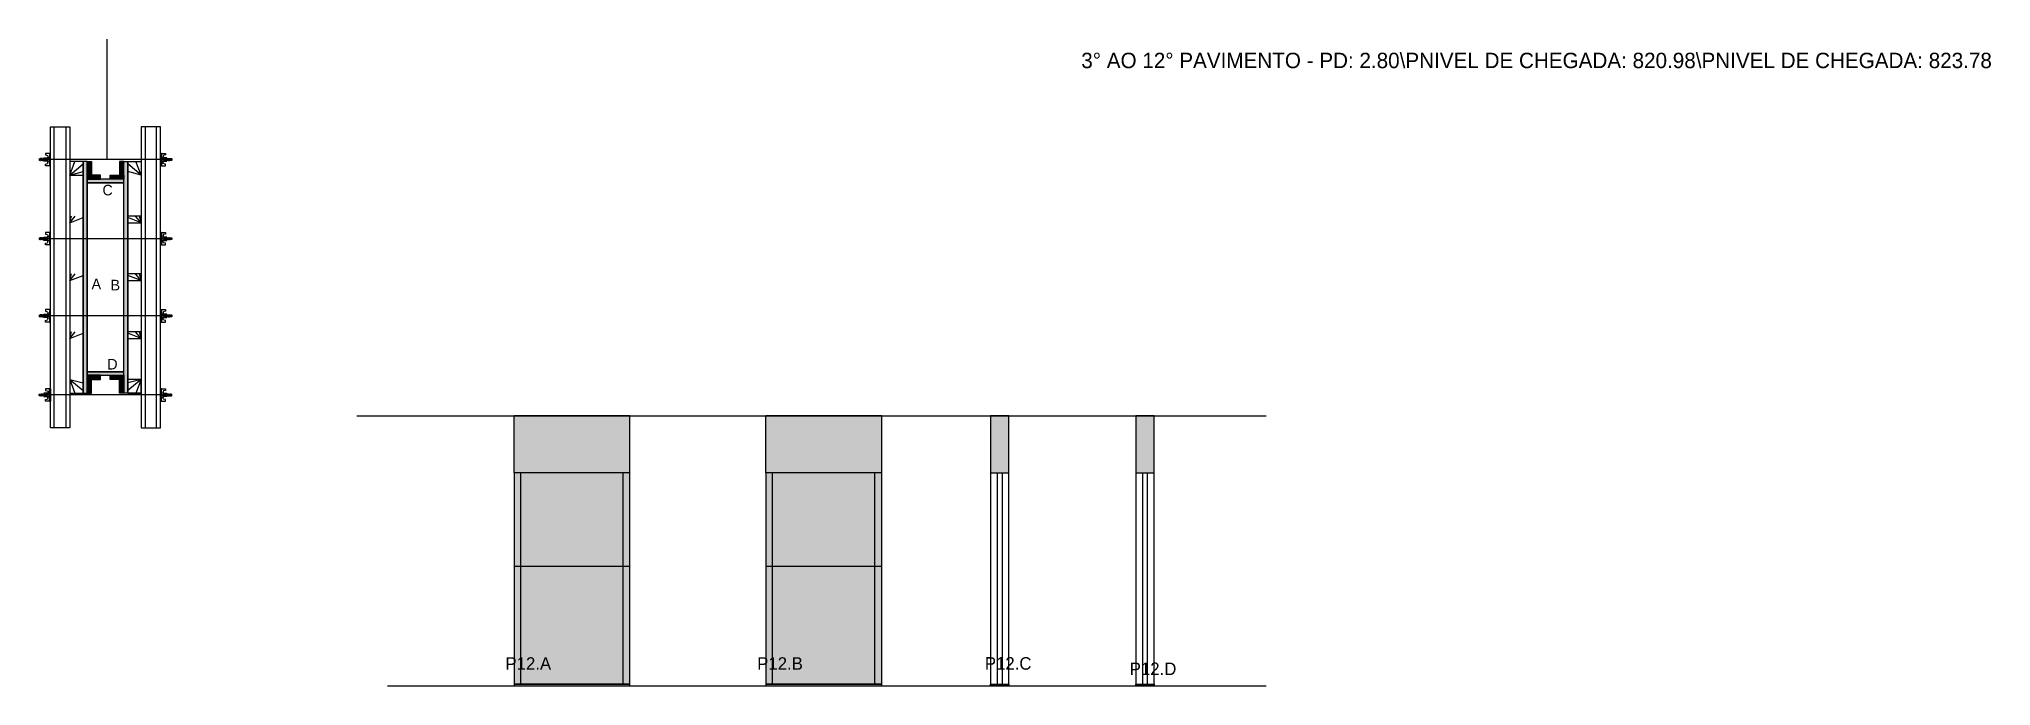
# Model space of a CAD drawing. Header units: metres. Extents: x 2676 to 4698, y 8672 to 9343.
import ezdxf

# ---------------------------------------------------------------- set-up
doc = ezdxf.new("R2010")
doc.units = ezdxf.units.M
for name, color, linetype in [('CHAPA', 7, 'Continuous'), ('COTA', 7, 'Continuous'), ('Hachura', 7, 'Continuous'), ('Madeira', 7, 'Continuous'), ('NOMENCLATURA', 7, 'Continuous'), ('Nível', 7, 'Continuous'), ('Painéis', 7, 'Continuous'), ('Perfil Metálico', 7, 'Continuous'), ('SARR_2.2x7', 7, 'Continuous'), ('SARRAFO', 7, 'Continuous'), ('Texto Seção', 7, 'Continuous'), ('TEXTO_GERAL', 7, 'Continuous')]:
    doc.layers.add(name, color=color, linetype=linetype)

msp = doc.modelspace()

# ---------------------------------------------------------------- hatches: boundary and pattern name
at = {"layer": 'COTA'}
h = msp.add_hatch(color=7, dxfattribs=at)
h.dxf.hatch_style = 1
h.paths.add_polyline_path([(3168, 8951.8), (3168, 8892.8), (3168, 8892.8), (3288, 8892.8), (3288, 8892.8), (3288, 8951.8), (3288, 8951.8), (3168, 8951.8)])
h = msp.add_hatch(color=7, dxfattribs=at)
h.dxf.hatch_style = 1
h.paths.add_polyline_path([(3428.9, 8951.8), (3428.9, 8892.8), (3428.9, 8892.8), (3548.9, 8892.8), (3548.9, 8892.8), (3548.9, 8951.8), (3548.9, 8951.8), (3428.9, 8951.8)])
h = msp.add_hatch(color=7, dxfattribs=at)
h.dxf.hatch_style = 1
h.paths.add_polyline_path([(3680.7, 8892.8), (3680.7, 8951.8), (3680.7, 8951.8), (3661.7, 8951.8), (3661.7, 8951.8), (3661.7, 8892.8), (3661.7, 8892.8), (3680.7, 8892.8)])
h = msp.add_hatch(color=7, dxfattribs=at)
h.dxf.hatch_style = 1
h.paths.add_polyline_path([(3831.1, 8892.8), (3831.1, 8951.8), (3831.1, 8951.8), (3812.1, 8951.8), (3812.1, 8951.8), (3812.1, 8892.8), (3812.1, 8892.8), (3831.1, 8892.8)])
at = {"layer": 'Hachura'}
h = msp.add_hatch(color=7, dxfattribs=at)
h.dxf.hatch_style = 1
h.paths.add_polyline_path([(2725.7, 9215.5), (2721.7, 9215.5), (2721.7, 9215.5), (2721.7, 8975.5), (2721.7, 8975.5), (2725.7, 8975.5), (2725.7, 8975.5), (2725.7, 9215.5)])
h = msp.add_hatch(color=7, dxfattribs=at)
h.dxf.hatch_style = 1
h.paths.add_polyline_path([(2725.7, 9215.5), (2721.7, 9215.5), (2721.7, 9215.5), (2721.7, 8975.5), (2721.7, 8975.5), (2725.7, 8975.5), (2725.7, 8975.5), (2725.7, 9215.5)])
h = msp.add_hatch(color=7, dxfattribs=at)
h.dxf.hatch_style = 1
h.paths.add_polyline_path([(2725.7, 9201.5), (2730.1, 9201.5), (2730.1, 9201.5), (2730.1, 9215.5), (2730.1, 9215.5), (2725.7, 9215.5), (2725.7, 9215.5), (2725.7, 9201.5)])
h = msp.add_hatch(color=7, dxfattribs=at)
h.dxf.hatch_style = 1
h.paths.add_polyline_path([(2763.7, 9201.5), (2759.3, 9201.5), (2759.3, 9201.5), (2759.3, 9215.5), (2759.3, 9215.5), (2763.7, 9215.5), (2763.7, 9215.5), (2763.7, 9201.5)])
h = msp.add_hatch(color=7, dxfattribs=at)
h.dxf.hatch_style = 1
h.paths.add_polyline_path([(2763.7, 9215.5), (2767.7, 9215.5), (2767.7, 9215.5), (2767.7, 8975.5), (2767.7, 8975.5), (2763.7, 8975.5), (2763.7, 8975.5), (2763.7, 9215.5)])
h = msp.add_hatch(color=7, dxfattribs=at)
h.dxf.hatch_style = 1
h.paths.add_polyline_path([(2763.7, 9215.5), (2767.7, 9215.5), (2767.7, 9215.5), (2767.7, 8975.5), (2767.7, 8975.5), (2763.7, 8975.5), (2763.7, 8975.5), (2763.7, 9215.5)])
h = msp.add_hatch(color=7, dxfattribs=at)
h.dxf.hatch_style = 1
h.paths.add_polyline_path([(2725.7, 9197.1), (2725.7, 9201.5), (2725.7, 9201.5), (2739.7, 9201.5), (2739.7, 9201.5), (2739.7, 9197.1), (2739.7, 9197.1), (2725.7, 9197.1)])
h = msp.add_hatch(color=7, dxfattribs=at)
h.dxf.hatch_style = 1
h.paths.add_polyline_path([(2763.7, 9193.5), (2763.7, 9197.1), (2763.7, 9197.1), (2725.7, 9197.1), (2725.7, 9197.1), (2725.7, 9193.5), (2725.7, 9193.5), (2763.7, 9193.5)])
h = msp.add_hatch(color=7, dxfattribs=at)
h.dxf.hatch_style = 1
h.paths.add_polyline_path([(2763.7, 9193.5), (2763.7, 9197.1), (2763.7, 9197.1), (2725.7, 9197.1), (2725.7, 9197.1), (2725.7, 9193.5), (2725.7, 9193.5), (2763.7, 9193.5)])
h = msp.add_hatch(color=7, dxfattribs=at)
h.dxf.hatch_style = 1
h.paths.add_polyline_path([(2763.7, 9197.1), (2763.7, 9201.5), (2763.7, 9201.5), (2749.7, 9201.5), (2749.7, 9201.5), (2749.7, 9197.1), (2749.7, 9197.1), (2763.7, 9197.1)])
h = msp.add_hatch(color=7, dxfattribs=at)
h.dxf.hatch_style = 1
h.paths.add_polyline_path([(2763.7, 8993.9), (2763.7, 8997.5), (2763.7, 8997.5), (2725.7, 8997.5), (2725.7, 8997.5), (2725.7, 8993.9), (2725.7, 8993.9), (2763.7, 8993.9)])
h = msp.add_hatch(color=7, dxfattribs=at)
h.dxf.hatch_style = 1
h.paths.add_polyline_path([(2763.7, 8993.9), (2763.7, 8997.5), (2763.7, 8997.5), (2725.7, 8997.5), (2725.7, 8997.5), (2725.7, 8993.9), (2725.7, 8993.9), (2763.7, 8993.9)])
h = msp.add_hatch(color=7, dxfattribs=at)
h.dxf.hatch_style = 1
h.paths.add_polyline_path([(2725.7, 8989.5), (2725.7, 8993.9), (2725.7, 8993.9), (2739.7, 8993.9), (2739.7, 8993.9), (2739.7, 8989.5), (2739.7, 8989.5), (2725.7, 8989.5)])
h = msp.add_hatch(color=7, dxfattribs=at)
h.dxf.hatch_style = 1
h.paths.add_polyline_path([(2725.7, 8989.5), (2730.1, 8989.5), (2730.1, 8989.5), (2730.1, 8975.5), (2730.1, 8975.5), (2725.7, 8975.5), (2725.7, 8975.5), (2725.7, 8989.5)])
h = msp.add_hatch(color=7, dxfattribs=at)
h.dxf.hatch_style = 1
h.paths.add_polyline_path([(2763.7, 8989.5), (2763.7, 8993.9), (2763.7, 8993.9), (2749.7, 8993.9), (2749.7, 8993.9), (2749.7, 8989.5), (2749.7, 8989.5), (2763.7, 8989.5)])
h = msp.add_hatch(color=7, dxfattribs=at)
h.dxf.hatch_style = 1
h.paths.add_polyline_path([(2763.7, 8989.5), (2759.3, 8989.5), (2759.3, 8989.5), (2759.3, 8975.5), (2759.3, 8975.5), (2763.7, 8975.5), (2763.7, 8975.5), (2763.7, 8989.5)])
h = msp.add_hatch(color=7, dxfattribs=at)
h.dxf.hatch_style = 1
h.paths.add_polyline_path([(3288, 8892.8), (3168, 8892.8), (3168, 8892.8), (3168, 8671.8), (3168, 8671.8), (3288, 8671.8), (3288, 8671.8), (3288, 8892.8)])
h = msp.add_hatch(color=7, dxfattribs=at)
h.dxf.hatch_style = 1
h.paths.add_polyline_path([(3548.9, 8892.8), (3428.9, 8892.8), (3428.9, 8892.8), (3428.9, 8671.8), (3428.9, 8671.8), (3548.9, 8671.8), (3548.9, 8671.8), (3548.9, 8892.8)])

# ---------------------------------------------------------------- linework, layer by layer
at = {"layer": 'CHAPA', "color": 7, "lineweight": 25}
for points in [[(2725.7, 9215.5), (2721.7, 9215.5), (2721.7, 8975.5), (2725.7, 8975.5)], [(2725.7, 9215.5), (2721.7, 9215.5), (2721.7, 8975.5), (2725.7, 8975.5)], [(2763.7, 9215.5), (2767.7, 9215.5), (2767.7, 8975.5), (2763.7, 8975.5)], [(2763.7, 9215.5), (2767.7, 9215.5), (2767.7, 8975.5), (2763.7, 8975.5)], [(2763.7, 9193.5), (2763.7, 9197.1), (2725.7, 9197.1), (2725.7, 9193.5)], [(2763.7, 9193.5), (2763.7, 9197.1), (2725.7, 9197.1), (2725.7, 9193.5)], [(2763.7, 8993.9), (2763.7, 8997.5), (2725.7, 8997.5), (2725.7, 8993.9)], [(2763.7, 8993.9), (2763.7, 8997.5), (2725.7, 8997.5), (2725.7, 8993.9)]]:
    msp.add_lwpolyline(points, close=True, dxfattribs=at)
at = {"layer": 'COTA', "color": 7, "lineweight": 25}
for p, q in [((3288, 8951.8), (3168, 8951.8)), ((3168, 8892.8), (3168, 8951.8)), ((3288, 8892.8), (3288, 8951.8)), ((3548.9, 8951.8), (3428.9, 8951.8)), ((3428.9, 8892.8), (3428.9, 8951.8)), ((3548.9, 8892.8), (3548.9, 8951.8))]:
    msp.add_line(p, q, dxfattribs=at)
for points in [[(3680.7, 8892.8), (3680.7, 8951.8), (3661.7, 8951.8), (3661.7, 8892.8)], [(3831.1, 8892.8), (3831.1, 8951.8), (3812.1, 8951.8), (3812.1, 8892.8)]]:
    msp.add_lwpolyline(points, dxfattribs=at)
at = {"layer": 'Defpoints', "color": 7, "lineweight": 25}
msp.add_line((2746.6, 9217.5), (2746.6, 9342.5), dxfattribs=at)
at = {"layer": 'Hachura', "color": 7, "lineweight": 25}
for p, q in [((2687.7, 9224), (2682.5, 9224)), ((2682.5, 9224), (2682.5, 9222.3)), ((2682.5, 9222.3), (2684.7, 9221.7)), ((2686.7, 9223.8), (2687.7, 9223.8)), ((2686.7, 9223.6), (2687.7, 9223.6)), ((2686.7, 9223.3), (2687.7, 9223.3)), ((2686.7, 9222.8), (2687.7, 9222.8)), ((2686.7, 9222), (2687.7, 9222)), ((2686.8, 9224), (2686.8, 9211.1)), ((2686.8, 9224), (2686.8, 9218.8)), ((2687.7, 9211.1), (2687.7, 9224)), ((2801.7, 9211.1), (2801.7, 9224)), ((2801.7, 9224), (2806.8, 9224)), ((2802.6, 9223.8), (2801.7, 9223.8)), ((2802.6, 9223.6), (2801.7, 9223.6)), ((2802.6, 9223.3), (2801.7, 9223.3)), ((2802.6, 9222.8), (2801.7, 9222.8)), ((2802.6, 9222), (2801.7, 9222)), ((2802.6, 9224), (2802.6, 9211.1)), ((2802.6, 9224), (2802.6, 9218.8)), ((2806.8, 9222.3), (2804.6, 9221.7)), ((2806.8, 9224), (2806.8, 9222.3)), ((2676.2, 9218.5), (2675.9, 9218.2)), ((2675.9, 9218.2), (2675.9, 9216.9)), ((2676.2, 9216.6), (2675.9, 9216.9)), ((2676.5, 9218.5), (2676.2, 9218.5)), ((2676.2, 9218.5), (2676.2, 9218.5)), ((2676.2, 9216.6), (2676.2, 9218.5)), ((2676.8, 9216.6), (2676.2, 9217.9)), ((2676.7, 9216.5), (2676.2, 9217.6)), ((2676.2, 9217.1), (2676.5, 9216.5)), ((2676.2, 9216.9), (2676.3, 9216.6)), ((2676.3, 9216.6), (2676.2, 9216.6)), ((2676.5, 9218.5), (2677.5, 9216.6)), ((2676.5, 9218.5), (2677.5, 9216.6)), ((2676.6, 9218.6), (2677.7, 9216.5)), ((2677.9, 9216.5), (2676.8, 9218.7)), ((2676.8, 9216.6), (2677.5, 9216.6)), ((2677.7, 9218.5), (2677, 9218.5)), ((2678, 9216.6), (2677, 9218.5)), ((2677.7, 9218.5), (2678.6, 9216.6)), ((2677.8, 9218.6), (2678.8, 9216.5)), ((2679.1, 9216.5), (2678, 9218.7)), ((2678.6, 9216.6), (2678, 9216.6)), ((2678.8, 9218.5), (2678.2, 9218.5)), ((2679.1, 9216.6), (2678.2, 9218.5)), ((2678.4, 9218.5), (2678.2, 9218.5)), ((2678.8, 9218.5), (2679.8, 9216.6)), ((2678.9, 9218.6), (2680, 9216.5)), ((2679.4, 9216.6), (2679.1, 9216.6)), ((2680.2, 9216.5), (2679.2, 9218.7)), ((2680, 9218.5), (2679.3, 9218.5)), ((2680.3, 9216.6), (2679.3, 9218.5)), ((2679.4, 9216.6), (2679.8, 9216.6)), ((2680, 9218.5), (2680.9, 9216.6)), ((2680.9, 9217.4), (2680.3, 9218.7)), ((2680.3, 9216.6), (2680.9, 9216.6)), ((2680.9, 9217.6), (2680.5, 9218.5)), ((2680.9, 9218.5), (2680.5, 9218.5)), ((2812.5, 9217.5), (2680.7, 9217.5)), ((2680.9, 9215.8), (2680.9, 9219.2)), ((2680.9, 9219.2), (2684.2, 9219.2)), ((2680.9, 9218.2), (2684.2, 9218.2)), ((2680.9, 9216.6), (2684.2, 9216.6)), ((2684.2, 9215.8), (2680.9, 9215.8)), ((2681, 9215.8), (2681, 9219.2)), ((2682.5, 9212.7), (2684.7, 9213.3)), ((2682.5, 9211.1), (2682.5, 9212.7)), ((2686.8, 9211.1), (2682.5, 9211.1)), ((2684.2, 9219.4), (2684.2, 9215.6)), ((2686.8, 9219.4), (2684.2, 9219.4)), ((2684.2, 9215.6), (2684.2, 9215.8)), ((2684.2, 9215.6), (2684.2, 9215.8)), ((2684.2, 9215.6), (2686.8, 9215.6)), ((2686.8, 9217.8), (2684.8, 9217.8)), ((2684.8, 9217.3), (2686.8, 9217.3)), ((2684.9, 9221.4), (2684.9, 9219.4)), ((2684.9, 9213.6), (2684.9, 9215.6)), ((2686.7, 9220.6), (2687.7, 9220.6)), ((2686.7, 9214.5), (2687.7, 9214.5)), ((2686.7, 9213.1), (2687.7, 9213.1)), ((2686.7, 9212.2), (2687.7, 9212.2)), ((2686.7, 9211.7), (2687.7, 9211.7)), ((2686.7, 9211.4), (2687.7, 9211.4)), ((2686.7, 9211.2), (2687.7, 9211.2)), ((2686.8, 9217.5), (2686.8, 9219.4)), ((2686.8, 9218.8), (2686.8, 9218.2)), ((2686.8, 9217.5), (2687.7, 9217.5)), ((2686.8, 9211.1), (2687.7, 9211.1)), ((2687.1, 9218.5), (2686.9, 9218.5)), ((2686.9, 9216.5), (2687.3, 9216.5)), ((2687.5, 9218.5), (2687.1, 9218.5)), ((2687.7, 9212), (2687.7, 9219.8)), ((2802.6, 9220.6), (2801.7, 9220.6)), ((2801.7, 9212), (2801.7, 9219.8)), ((2802.6, 9217.5), (2801.7, 9217.5)), ((2802.6, 9214.5), (2801.7, 9214.5)), ((2802.6, 9213.1), (2801.7, 9213.1)), ((2802.6, 9212.2), (2801.7, 9212.2)), ((2802.6, 9211.7), (2801.7, 9211.7)), ((2802.6, 9211.4), (2801.7, 9211.4)), ((2802.6, 9211.2), (2801.7, 9211.2)), ((2802.6, 9211.1), (2801.7, 9211.1)), ((2801.8, 9218.5), (2802.2, 9218.5)), ((2802.4, 9216.5), (2802, 9216.5)), ((2802.2, 9218.5), (2802.5, 9218.5)), ((2802.6, 9217.5), (2802.6, 9219.4)), ((2802.6, 9219.4), (2805.1, 9219.4)), ((2802.6, 9218.8), (2802.6, 9218.2)), ((2802.6, 9217.8), (2804.6, 9217.8)), ((2804.6, 9217.3), (2802.6, 9217.3)), ((2805.1, 9215.6), (2802.6, 9215.6)), ((2802.6, 9211.1), (2806.8, 9211.1)), ((2804.4, 9221.4), (2804.4, 9219.4)), ((2804.4, 9213.6), (2804.4, 9215.6)), ((2806.8, 9212.7), (2804.6, 9213.3)), ((2805.1, 9219.4), (2805.1, 9215.6)), ((2808.4, 9219.2), (2805.1, 9219.2)), ((2808.4, 9218.2), (2805.1, 9218.2)), ((2808.4, 9216.6), (2805.1, 9216.6)), ((2805.1, 9215.8), (2808.4, 9215.8)), ((2805.1, 9215.6), (2805.1, 9215.8)), ((2805.1, 9215.6), (2805.1, 9215.8)), ((2806.8, 9211.1), (2806.8, 9212.7)), ((2808.3, 9215.8), (2808.3, 9219.2)), ((2808.4, 9215.8), (2808.4, 9219.2)), ((2808.4, 9217.4), (2809, 9218.7)), ((2809.3, 9218.5), (2808.4, 9216.6)), ((2808.4, 9217.6), (2808.8, 9218.5)), ((2808.4, 9218.5), (2808.8, 9218.5)), ((2809, 9216.6), (2808.4, 9216.6)), ((2809, 9216.6), (2810, 9218.5)), ((2809.1, 9216.5), (2810.2, 9218.7)), ((2810.4, 9218.6), (2809.3, 9216.5)), ((2809.3, 9218.5), (2810, 9218.5)), ((2810.5, 9218.5), (2809.5, 9216.6)), ((2810, 9216.6), (2809.5, 9216.6)), ((2810, 9216.6), (2810.2, 9216.6)), ((2810.2, 9216.5), (2811.3, 9218.7)), ((2810.2, 9216.6), (2811.1, 9218.5)), ((2811.6, 9218.6), (2810.5, 9216.5)), ((2810.5, 9218.5), (2811.1, 9218.5)), ((2811.7, 9218.5), (2810.7, 9216.6)), ((2810.7, 9216.6), (2811.3, 9216.6)), ((2810.9, 9218.5), (2811.1, 9218.5)), ((2811.3, 9216.6), (2812.3, 9218.5)), ((2811.4, 9216.5), (2812.5, 9218.7)), ((2812.7, 9218.6), (2811.6, 9216.5)), ((2811.7, 9218.5), (2812.3, 9218.5)), ((2812.8, 9218.5), (2811.8, 9216.6)), ((2812.8, 9218.5), (2811.8, 9216.6)), ((2812.5, 9216.6), (2811.8, 9216.6)), ((2812.5, 9216.6), (2813.1, 9217.9)), ((2812.6, 9216.5), (2813.1, 9217.6)), ((2812.8, 9218.5), (2813.1, 9218.5)), ((2813.1, 9217.1), (2812.8, 9216.5)), ((2813.1, 9216.9), (2813, 9216.6)), ((2813, 9216.6), (2813.1, 9216.6)), ((2813.1, 9218.5), (2813.1, 9218.5)), ((2813.1, 9218.5), (2813.5, 9218.2)), ((2813.1, 9216.6), (2813.1, 9218.5)), ((2813.1, 9216.6), (2813.5, 9216.9)), ((2813.5, 9218.2), (2813.5, 9216.9)), ((2687.7, 9142), (2682.5, 9142)), ((2682.5, 9142), (2682.5, 9140.3)), ((2686.7, 9141.8), (2687.7, 9141.8)), ((2686.7, 9141.6), (2687.7, 9141.6)), ((2686.7, 9141.3), (2687.7, 9141.3)), ((2686.8, 9142), (2686.8, 9129.1)), ((2686.8, 9142), (2686.8, 9136.8)), ((2687.7, 9129.1), (2687.7, 9142)), ((2801.7, 9129.1), (2801.7, 9142)), ((2801.7, 9142), (2806.8, 9142)), ((2802.6, 9141.8), (2801.7, 9141.8)), ((2802.6, 9141.6), (2801.7, 9141.6)), ((2802.6, 9141.3), (2801.7, 9141.3)), ((2802.6, 9142), (2802.6, 9129.1)), ((2802.6, 9142), (2802.6, 9136.8)), ((2806.8, 9142), (2806.8, 9140.3)), ((2676.2, 9136.5), (2675.9, 9136.2)), ((2675.9, 9136.2), (2675.9, 9134.9)), ((2676.2, 9134.6), (2675.9, 9134.9)), ((2676.5, 9136.5), (2676.2, 9136.5)), ((2676.2, 9136.5), (2676.2, 9136.5)), ((2676.2, 9134.6), (2676.2, 9136.5)), ((2676.8, 9134.6), (2676.2, 9135.9)), ((2676.7, 9134.5), (2676.2, 9135.6)), ((2676.2, 9135.1), (2676.5, 9134.5)), ((2676.2, 9134.9), (2676.3, 9134.6)), ((2676.3, 9134.6), (2676.2, 9134.6)), ((2676.5, 9136.5), (2677.5, 9134.6)), ((2676.5, 9136.5), (2677.5, 9134.6)), ((2676.6, 9136.6), (2677.7, 9134.5)), ((2677.9, 9134.5), (2676.8, 9136.7)), ((2676.8, 9134.6), (2677.5, 9134.6)), ((2677.7, 9136.5), (2677, 9136.5)), ((2678, 9134.6), (2677, 9136.5)), ((2677.7, 9136.5), (2678.6, 9134.6)), ((2677.8, 9136.6), (2678.8, 9134.5)), ((2679.1, 9134.5), (2678, 9136.7)), ((2678.6, 9134.6), (2678, 9134.6)), ((2678.8, 9136.5), (2678.2, 9136.5)), ((2679.1, 9134.6), (2678.2, 9136.5)), ((2678.4, 9136.5), (2678.2, 9136.5)), ((2678.8, 9136.5), (2679.8, 9134.6)), ((2678.9, 9136.6), (2680, 9134.5)), ((2679.4, 9134.6), (2679.1, 9134.6)), ((2680.2, 9134.5), (2679.2, 9136.7)), ((2680, 9136.5), (2679.3, 9136.5)), ((2680.3, 9134.6), (2679.3, 9136.5)), ((2679.4, 9134.6), (2679.8, 9134.6)), ((2680, 9136.5), (2680.9, 9134.6)), ((2680.9, 9135.4), (2680.3, 9136.7)), ((2680.3, 9134.6), (2680.9, 9134.6)), ((2680.9, 9135.6), (2680.5, 9136.5)), ((2680.9, 9136.5), (2680.5, 9136.5)), ((2812.5, 9135.5), (2680.7, 9135.5)), ((2680.9, 9133.8), (2680.9, 9137.2)), ((2680.9, 9137.2), (2684.2, 9137.2)), ((2680.9, 9136.2), (2684.2, 9136.2)), ((2680.9, 9134.6), (2684.2, 9134.6)), ((2684.2, 9133.8), (2680.9, 9133.8)), ((2681, 9133.8), (2681, 9137.2)), ((2682.5, 9140.3), (2684.7, 9139.7)), ((2682.5, 9130.7), (2684.7, 9131.3)), ((2682.5, 9129.1), (2682.5, 9130.7)), ((2686.8, 9129.1), (2682.5, 9129.1)), ((2684.2, 9137.4), (2684.2, 9133.6)), ((2686.8, 9137.4), (2684.2, 9137.4)), ((2684.2, 9133.6), (2684.2, 9133.8)), ((2684.2, 9133.6), (2684.2, 9133.8)), ((2684.2, 9133.6), (2686.8, 9133.6)), ((2686.8, 9135.8), (2684.8, 9135.8)), ((2684.8, 9135.3), (2686.8, 9135.3)), ((2684.9, 9139.4), (2684.9, 9137.4)), ((2684.9, 9131.6), (2684.9, 9133.6)), ((2686.7, 9140.8), (2687.7, 9140.8)), ((2686.7, 9140), (2687.7, 9140)), ((2686.7, 9138.6), (2687.7, 9138.6)), ((2686.7, 9132.5), (2687.7, 9132.5)), ((2686.7, 9131.1), (2687.7, 9131.1)), ((2686.7, 9130.2), (2687.7, 9130.2)), ((2686.7, 9129.7), (2687.7, 9129.7)), ((2686.7, 9129.4), (2687.7, 9129.4)), ((2686.7, 9129.2), (2687.7, 9129.2)), ((2686.8, 9135.5), (2686.8, 9137.4)), ((2686.8, 9136.8), (2686.8, 9136.2)), ((2686.8, 9135.5), (2687.7, 9135.5)), ((2686.8, 9129.1), (2687.7, 9129.1)), ((2687.1, 9136.5), (2686.9, 9136.5)), ((2686.9, 9134.5), (2687.3, 9134.5)), ((2687.5, 9136.5), (2687.1, 9136.5)), ((2687.7, 9130), (2687.7, 9137.8)), ((2802.6, 9140.8), (2801.7, 9140.8)), ((2802.6, 9140), (2801.7, 9140)), ((2802.6, 9138.6), (2801.7, 9138.6)), ((2801.7, 9130), (2801.7, 9137.8)), ((2802.6, 9135.5), (2801.7, 9135.5)), ((2802.6, 9132.5), (2801.7, 9132.5)), ((2802.6, 9131.1), (2801.7, 9131.1)), ((2802.6, 9130.2), (2801.7, 9130.2)), ((2802.6, 9129.7), (2801.7, 9129.7)), ((2802.6, 9129.4), (2801.7, 9129.4)), ((2802.6, 9129.2), (2801.7, 9129.2)), ((2802.6, 9129.1), (2801.7, 9129.1)), ((2801.8, 9136.5), (2802.2, 9136.5)), ((2802.4, 9134.5), (2802, 9134.5)), ((2802.2, 9136.5), (2802.5, 9136.5)), ((2802.6, 9135.5), (2802.6, 9137.4)), ((2802.6, 9137.4), (2805.1, 9137.4)), ((2802.6, 9136.8), (2802.6, 9136.2)), ((2802.6, 9135.8), (2804.6, 9135.8)), ((2804.6, 9135.3), (2802.6, 9135.3)), ((2805.1, 9133.6), (2802.6, 9133.6)), ((2802.6, 9129.1), (2806.8, 9129.1)), ((2804.4, 9139.4), (2804.4, 9137.4)), ((2804.4, 9131.6), (2804.4, 9133.6)), ((2806.8, 9140.3), (2804.6, 9139.7)), ((2806.8, 9130.7), (2804.6, 9131.3)), ((2805.1, 9137.4), (2805.1, 9133.6)), ((2808.4, 9137.2), (2805.1, 9137.2)), ((2808.4, 9136.2), (2805.1, 9136.2)), ((2808.4, 9134.6), (2805.1, 9134.6)), ((2805.1, 9133.8), (2808.4, 9133.8)), ((2805.1, 9133.6), (2805.1, 9133.8)), ((2805.1, 9133.6), (2805.1, 9133.8)), ((2806.8, 9129.1), (2806.8, 9130.7)), ((2808.3, 9133.8), (2808.3, 9137.2)), ((2808.4, 9133.8), (2808.4, 9137.2)), ((2808.4, 9135.4), (2809, 9136.7)), ((2809.3, 9136.5), (2808.4, 9134.6)), ((2808.4, 9135.6), (2808.8, 9136.5)), ((2808.4, 9136.5), (2808.8, 9136.5)), ((2809, 9134.6), (2808.4, 9134.6)), ((2809, 9134.6), (2810, 9136.5)), ((2809.1, 9134.5), (2810.2, 9136.7)), ((2810.4, 9136.6), (2809.3, 9134.5)), ((2809.3, 9136.5), (2810, 9136.5)), ((2810.5, 9136.5), (2809.5, 9134.6)), ((2810, 9134.6), (2809.5, 9134.6)), ((2810, 9134.6), (2810.2, 9134.6)), ((2810.2, 9134.5), (2811.3, 9136.7)), ((2810.2, 9134.6), (2811.1, 9136.5)), ((2811.6, 9136.6), (2810.5, 9134.5)), ((2810.5, 9136.5), (2811.1, 9136.5)), ((2811.7, 9136.5), (2810.7, 9134.6)), ((2810.7, 9134.6), (2811.3, 9134.6)), ((2810.9, 9136.5), (2811.1, 9136.5)), ((2811.3, 9134.6), (2812.3, 9136.5)), ((2811.4, 9134.5), (2812.5, 9136.7)), ((2812.7, 9136.6), (2811.6, 9134.5)), ((2811.7, 9136.5), (2812.3, 9136.5)), ((2812.8, 9136.5), (2811.8, 9134.6)), ((2812.8, 9136.5), (2811.8, 9134.6)), ((2812.5, 9134.6), (2811.8, 9134.6)), ((2812.5, 9134.6), (2813.1, 9135.9)), ((2812.6, 9134.5), (2813.1, 9135.6)), ((2812.8, 9136.5), (2813.1, 9136.5)), ((2813.1, 9135.1), (2812.8, 9134.5)), ((2813.1, 9134.9), (2813, 9134.6)), ((2813, 9134.6), (2813.1, 9134.6)), ((2813.1, 9136.5), (2813.1, 9136.5)), ((2813.1, 9136.5), (2813.5, 9136.2)), ((2813.1, 9134.6), (2813.1, 9136.5)), ((2813.1, 9134.6), (2813.5, 9134.9)), ((2813.5, 9136.2), (2813.5, 9134.9)), ((2687.7, 9062), (2682.5, 9062)), ((2682.5, 9062), (2682.5, 9060.3)), ((2682.5, 9060.3), (2684.7, 9059.7)), ((2686.7, 9061.8), (2687.7, 9061.8)), ((2686.7, 9061.6), (2687.7, 9061.6)), ((2686.7, 9061.3), (2687.7, 9061.3)), ((2686.7, 9060.8), (2687.7, 9060.8)), ((2686.8, 9062), (2686.8, 9049.1)), ((2686.8, 9062), (2686.8, 9056.8)), ((2687.7, 9049.1), (2687.7, 9062)), ((2801.7, 9049.1), (2801.7, 9062)), ((2801.7, 9062), (2806.8, 9062)), ((2802.6, 9061.8), (2801.7, 9061.8)), ((2802.6, 9061.6), (2801.7, 9061.6)), ((2802.6, 9061.3), (2801.7, 9061.3)), ((2802.6, 9060.8), (2801.7, 9060.8)), ((2802.6, 9062), (2802.6, 9049.1)), ((2802.6, 9062), (2802.6, 9056.8)), ((2806.8, 9060.3), (2804.6, 9059.7)), ((2806.8, 9062), (2806.8, 9060.3)), ((2676.2, 9056.5), (2675.9, 9056.2)), ((2675.9, 9056.2), (2675.9, 9054.9)), ((2676.2, 9054.6), (2675.9, 9054.9)), ((2676.5, 9056.5), (2676.2, 9056.5)), ((2676.2, 9056.5), (2676.2, 9056.5)), ((2676.2, 9054.6), (2676.2, 9056.5)), ((2676.8, 9054.6), (2676.2, 9055.9)), ((2676.7, 9054.5), (2676.2, 9055.6)), ((2676.2, 9055.1), (2676.5, 9054.5)), ((2676.2, 9054.9), (2676.3, 9054.6)), ((2676.3, 9054.6), (2676.2, 9054.6)), ((2676.5, 9056.5), (2677.5, 9054.6)), ((2676.5, 9056.5), (2677.5, 9054.6)), ((2676.6, 9056.6), (2677.7, 9054.5)), ((2677.9, 9054.5), (2676.8, 9056.7)), ((2676.8, 9054.6), (2677.5, 9054.6)), ((2677.7, 9056.5), (2677, 9056.5)), ((2678, 9054.6), (2677, 9056.5)), ((2677.7, 9056.5), (2678.6, 9054.6)), ((2677.8, 9056.6), (2678.8, 9054.5)), ((2679.1, 9054.5), (2678, 9056.7)), ((2678.6, 9054.6), (2678, 9054.6)), ((2678.8, 9056.5), (2678.2, 9056.5)), ((2679.1, 9054.6), (2678.2, 9056.5)), ((2678.4, 9056.5), (2678.2, 9056.5)), ((2678.8, 9056.5), (2679.8, 9054.6)), ((2678.9, 9056.6), (2680, 9054.5)), ((2679.4, 9054.6), (2679.1, 9054.6)), ((2680.2, 9054.5), (2679.2, 9056.7)), ((2680, 9056.5), (2679.3, 9056.5)), ((2680.3, 9054.6), (2679.3, 9056.5)), ((2679.4, 9054.6), (2679.8, 9054.6)), ((2680, 9056.5), (2680.9, 9054.6)), ((2680.9, 9055.4), (2680.3, 9056.7)), ((2680.3, 9054.6), (2680.9, 9054.6)), ((2680.9, 9055.6), (2680.5, 9056.5)), ((2680.9, 9056.5), (2680.5, 9056.5)), ((2812.5, 9055.5), (2680.7, 9055.5)), ((2680.9, 9053.8), (2680.9, 9057.2)), ((2680.9, 9057.2), (2684.2, 9057.2)), ((2680.9, 9056.2), (2684.2, 9056.2)), ((2680.9, 9054.6), (2684.2, 9054.6)), ((2684.2, 9053.8), (2680.9, 9053.8)), ((2681, 9053.8), (2681, 9057.2)), ((2682.5, 9050.7), (2684.7, 9051.3)), ((2682.5, 9049.1), (2682.5, 9050.7)), ((2686.8, 9049.1), (2682.5, 9049.1)), ((2684.2, 9057.4), (2684.2, 9053.6)), ((2686.8, 9057.4), (2684.2, 9057.4)), ((2684.2, 9053.6), (2684.2, 9053.8)), ((2684.2, 9053.6), (2684.2, 9053.8)), ((2684.2, 9053.6), (2686.8, 9053.6)), ((2686.8, 9055.8), (2684.8, 9055.8)), ((2684.8, 9055.3), (2686.8, 9055.3)), ((2684.9, 9059.4), (2684.9, 9057.4)), ((2684.9, 9051.6), (2684.9, 9053.6)), ((2686.7, 9060), (2687.7, 9060)), ((2686.7, 9058.6), (2687.7, 9058.6)), ((2686.7, 9052.5), (2687.7, 9052.5)), ((2686.7, 9051.1), (2687.7, 9051.1)), ((2686.7, 9050.2), (2687.7, 9050.2)), ((2686.7, 9049.7), (2687.7, 9049.7)), ((2686.7, 9049.4), (2687.7, 9049.4)), ((2686.7, 9049.2), (2687.7, 9049.2)), ((2686.8, 9055.5), (2686.8, 9057.4)), ((2686.8, 9056.8), (2686.8, 9056.2)), ((2686.8, 9055.5), (2687.7, 9055.5)), ((2686.8, 9049.1), (2687.7, 9049.1)), ((2687.1, 9056.5), (2686.9, 9056.5)), ((2686.9, 9054.5), (2687.3, 9054.5)), ((2687.5, 9056.5), (2687.1, 9056.5)), ((2687.7, 9050), (2687.7, 9057.8)), ((2802.6, 9060), (2801.7, 9060)), ((2802.6, 9058.6), (2801.7, 9058.6)), ((2801.7, 9050), (2801.7, 9057.8)), ((2802.6, 9055.5), (2801.7, 9055.5)), ((2802.6, 9052.5), (2801.7, 9052.5)), ((2802.6, 9051.1), (2801.7, 9051.1)), ((2802.6, 9050.2), (2801.7, 9050.2)), ((2802.6, 9049.7), (2801.7, 9049.7)), ((2802.6, 9049.4), (2801.7, 9049.4)), ((2802.6, 9049.2), (2801.7, 9049.2)), ((2802.6, 9049.1), (2801.7, 9049.1)), ((2801.8, 9056.5), (2802.2, 9056.5)), ((2802.4, 9054.5), (2802, 9054.5)), ((2802.2, 9056.5), (2802.5, 9056.5)), ((2802.6, 9055.5), (2802.6, 9057.4)), ((2802.6, 9057.4), (2805.1, 9057.4)), ((2802.6, 9056.8), (2802.6, 9056.2)), ((2802.6, 9055.8), (2804.6, 9055.8)), ((2804.6, 9055.3), (2802.6, 9055.3)), ((2805.1, 9053.6), (2802.6, 9053.6)), ((2802.6, 9049.1), (2806.8, 9049.1)), ((2804.4, 9059.4), (2804.4, 9057.4)), ((2804.4, 9051.6), (2804.4, 9053.6)), ((2806.8, 9050.7), (2804.6, 9051.3)), ((2805.1, 9057.4), (2805.1, 9053.6)), ((2808.4, 9057.2), (2805.1, 9057.2)), ((2808.4, 9056.2), (2805.1, 9056.2)), ((2808.4, 9054.6), (2805.1, 9054.6)), ((2805.1, 9053.8), (2808.4, 9053.8)), ((2805.1, 9053.6), (2805.1, 9053.8)), ((2805.1, 9053.6), (2805.1, 9053.8)), ((2806.8, 9049.1), (2806.8, 9050.7)), ((2808.3, 9053.8), (2808.3, 9057.2)), ((2808.4, 9053.8), (2808.4, 9057.2)), ((2808.4, 9055.4), (2809, 9056.7)), ((2809.3, 9056.5), (2808.4, 9054.6)), ((2808.4, 9055.6), (2808.8, 9056.5)), ((2808.4, 9056.5), (2808.8, 9056.5)), ((2809, 9054.6), (2808.4, 9054.6)), ((2809, 9054.6), (2810, 9056.5)), ((2809.1, 9054.5), (2810.2, 9056.7)), ((2810.4, 9056.6), (2809.3, 9054.5)), ((2809.3, 9056.5), (2810, 9056.5)), ((2810.5, 9056.5), (2809.5, 9054.6)), ((2810, 9054.6), (2809.5, 9054.6)), ((2810, 9054.6), (2810.2, 9054.6)), ((2810.2, 9054.5), (2811.3, 9056.7)), ((2810.2, 9054.6), (2811.1, 9056.5)), ((2811.6, 9056.6), (2810.5, 9054.5)), ((2810.5, 9056.5), (2811.1, 9056.5)), ((2811.7, 9056.5), (2810.7, 9054.6)), ((2810.7, 9054.6), (2811.3, 9054.6)), ((2810.9, 9056.5), (2811.1, 9056.5)), ((2811.3, 9054.6), (2812.3, 9056.5)), ((2811.4, 9054.5), (2812.5, 9056.7)), ((2812.7, 9056.6), (2811.6, 9054.5)), ((2811.7, 9056.5), (2812.3, 9056.5)), ((2812.8, 9056.5), (2811.8, 9054.6)), ((2812.8, 9056.5), (2811.8, 9054.6)), ((2812.5, 9054.6), (2811.8, 9054.6)), ((2812.5, 9054.6), (2813.1, 9055.9)), ((2812.6, 9054.5), (2813.1, 9055.6)), ((2812.8, 9056.5), (2813.1, 9056.5)), ((2813.1, 9055.1), (2812.8, 9054.5)), ((2813.1, 9054.9), (2813, 9054.6)), ((2813, 9054.6), (2813.1, 9054.6)), ((2813.1, 9056.5), (2813.1, 9056.5)), ((2813.1, 9056.5), (2813.5, 9056.2)), ((2813.1, 9054.6), (2813.1, 9056.5)), ((2813.1, 9054.6), (2813.5, 9054.9)), ((2813.5, 9056.2), (2813.5, 9054.9)), ((2686.8, 8980), (2682.5, 8980)), ((2682.5, 8980), (2682.5, 8978.3)), ((2686.7, 8979.8), (2687.7, 8979.8)), ((2686.7, 8979.6), (2687.7, 8979.6)), ((2686.7, 8979.3), (2687.7, 8979.3)), ((2686.8, 8967.1), (2686.8, 8980)), ((2686.8, 8980), (2687.7, 8980)), ((2687.7, 8980), (2687.7, 8967.1)), ((2801.7, 8980), (2801.7, 8967.1)), ((2802.6, 8980), (2801.7, 8980)), ((2802.6, 8979.8), (2801.7, 8979.8)), ((2802.6, 8979.6), (2801.7, 8979.6)), ((2802.6, 8979.3), (2801.7, 8979.3)), ((2802.6, 8967.1), (2802.6, 8980)), ((2802.6, 8980), (2806.8, 8980)), ((2806.8, 8980), (2806.8, 8978.3)), ((2676.2, 8974.4), (2675.9, 8974.1)), ((2675.9, 8972.8), (2675.9, 8974.1)), ((2676.2, 8972.5), (2675.9, 8972.8)), ((2676.2, 8973.9), (2676.5, 8974.6)), ((2676.7, 8974.5), (2676.2, 8973.4)), ((2676.2, 8974.2), (2676.3, 8974.4)), ((2676.3, 8974.4), (2676.2, 8974.4)), ((2676.8, 8974.4), (2676.2, 8973.1)), ((2676.2, 8974.4), (2676.2, 8972.5)), ((2676.5, 8972.5), (2676.2, 8972.5)), ((2676.2, 8972.5), (2676.2, 8972.5)), ((2676.5, 8972.5), (2677.5, 8974.4)), ((2676.5, 8972.5), (2677.5, 8974.4)), ((2676.6, 8972.4), (2677.7, 8974.6)), ((2677.9, 8974.5), (2676.8, 8972.4)), ((2676.8, 8974.4), (2677.5, 8974.4)), ((2678, 8974.4), (2677, 8972.5)), ((2677.7, 8972.5), (2677, 8972.5)), ((2677.7, 8972.5), (2678.6, 8974.4)), ((2677.8, 8972.4), (2678.8, 8974.6)), ((2679.1, 8974.5), (2678, 8972.4)), ((2678.6, 8974.4), (2678, 8974.4)), ((2679.1, 8974.4), (2678.2, 8972.5)), ((2678.8, 8972.5), (2678.2, 8972.5)), ((2678.4, 8972.5), (2678.2, 8972.5)), ((2678.8, 8972.5), (2679.8, 8974.4)), ((2678.9, 8972.4), (2680, 8974.6)), ((2679.4, 8974.4), (2679.1, 8974.4)), ((2680.2, 8974.5), (2679.2, 8972.4)), ((2680.3, 8974.4), (2679.3, 8972.5)), ((2680, 8972.5), (2679.3, 8972.5)), ((2679.4, 8974.4), (2679.8, 8974.4)), ((2680, 8972.5), (2680.9, 8974.4)), ((2680.3, 8974.4), (2680.9, 8974.4)), ((2680.9, 8973.6), (2680.3, 8972.4)), ((2680.9, 8973.4), (2680.5, 8972.5)), ((2680.9, 8972.5), (2680.5, 8972.5)), ((2812.5, 8973.5), (2680.7, 8973.5)), ((2680.9, 8975.2), (2680.9, 8971.8)), ((2684.2, 8975.2), (2680.9, 8975.2)), ((2680.9, 8974.4), (2684.2, 8974.4)), ((2680.9, 8972.9), (2684.2, 8972.9)), ((2680.9, 8971.8), (2684.2, 8971.8)), ((2681, 8975.2), (2681, 8971.8)), ((2682.5, 8978.3), (2684.7, 8977.7)), ((2682.5, 8968.7), (2684.7, 8969.3)), ((2682.5, 8967.1), (2682.5, 8968.7)), ((2687.7, 8967.1), (2682.5, 8967.1)), ((2684.2, 8971.6), (2684.2, 8975.4)), ((2684.2, 8975.4), (2686.8, 8975.4)), ((2684.2, 8975.4), (2684.2, 8975.2)), ((2684.2, 8975.4), (2684.2, 8975.2)), ((2686.8, 8971.6), (2684.2, 8971.6)), ((2684.8, 8973.7), (2686.8, 8973.7)), ((2686.8, 8973.2), (2684.8, 8973.2)), ((2684.9, 8977.4), (2684.9, 8975.4)), ((2684.9, 8969.6), (2684.9, 8971.6)), ((2686.7, 8978.8), (2687.7, 8978.8)), ((2686.7, 8978), (2687.7, 8978)), ((2686.7, 8976.5), (2687.7, 8976.5)), ((2686.7, 8970.5), (2687.7, 8970.5)), ((2686.7, 8969.1), (2687.7, 8969.1)), ((2686.7, 8968.2), (2687.7, 8968.2)), ((2686.7, 8967.7), (2687.7, 8967.7)), ((2686.7, 8967.4), (2687.7, 8967.4)), ((2686.7, 8967.2), (2687.7, 8967.2)), ((2686.8, 8973.5), (2686.8, 8971.6)), ((2686.8, 8973.5), (2687.7, 8973.5)), ((2686.8, 8972.2), (2686.8, 8972.9)), ((2686.8, 8967.1), (2686.8, 8972.2)), ((2686.9, 8974.5), (2687.3, 8974.5)), ((2687.1, 8972.6), (2686.9, 8972.6)), ((2687.5, 8972.6), (2687.1, 8972.6)), ((2687.7, 8979), (2687.7, 8971.2)), ((2801.7, 8979), (2801.7, 8971.2)), ((2802.6, 8978.8), (2801.7, 8978.8)), ((2802.6, 8978), (2801.7, 8978)), ((2802.6, 8976.5), (2801.7, 8976.5)), ((2802.6, 8973.5), (2801.7, 8973.5)), ((2802.6, 8970.5), (2801.7, 8970.5)), ((2802.6, 8969.1), (2801.7, 8969.1)), ((2802.6, 8968.2), (2801.7, 8968.2)), ((2802.6, 8967.7), (2801.7, 8967.7)), ((2802.6, 8967.4), (2801.7, 8967.4)), ((2802.6, 8967.2), (2801.7, 8967.2)), ((2801.7, 8967.1), (2806.8, 8967.1)), ((2801.8, 8972.6), (2802.2, 8972.6)), ((2802.4, 8974.5), (2802, 8974.5)), ((2802.2, 8972.6), (2802.5, 8972.6)), ((2805.1, 8975.4), (2802.6, 8975.4)), ((2804.6, 8973.7), (2802.6, 8973.7)), ((2802.6, 8973.5), (2802.6, 8971.6)), ((2802.6, 8973.2), (2804.6, 8973.2)), ((2802.6, 8972.2), (2802.6, 8972.9)), ((2802.6, 8967.1), (2802.6, 8972.2)), ((2802.6, 8971.6), (2805.1, 8971.6)), ((2804.4, 8977.4), (2804.4, 8975.4)), ((2804.4, 8969.6), (2804.4, 8971.6)), ((2806.8, 8978.3), (2804.6, 8977.7)), ((2806.8, 8968.7), (2804.6, 8969.3)), ((2805.1, 8971.6), (2805.1, 8975.4)), ((2805.1, 8975.4), (2805.1, 8975.2)), ((2805.1, 8975.4), (2805.1, 8975.2)), ((2805.1, 8975.2), (2808.4, 8975.2)), ((2808.4, 8974.4), (2805.1, 8974.4)), ((2808.4, 8972.9), (2805.1, 8972.9)), ((2808.4, 8971.8), (2805.1, 8971.8)), ((2806.8, 8967.1), (2806.8, 8968.7)), ((2808.3, 8975.2), (2808.3, 8971.8)), ((2808.4, 8975.2), (2808.4, 8971.8)), ((2809, 8974.4), (2808.4, 8974.4)), ((2809.3, 8972.5), (2808.4, 8974.4)), ((2808.4, 8973.6), (2809, 8972.4)), ((2808.4, 8973.4), (2808.8, 8972.5)), ((2808.4, 8972.5), (2808.8, 8972.5)), ((2809, 8974.4), (2810, 8972.5)), ((2809.1, 8974.5), (2810.2, 8972.4)), ((2810.4, 8972.4), (2809.3, 8974.6)), ((2809.3, 8972.5), (2810, 8972.5)), ((2810, 8974.4), (2809.5, 8974.4)), ((2810.5, 8972.5), (2809.5, 8974.4)), ((2810, 8974.4), (2810.2, 8974.4)), ((2810.2, 8974.5), (2811.3, 8972.4)), ((2810.2, 8974.4), (2811.1, 8972.5)), ((2811.6, 8972.4), (2810.5, 8974.6)), ((2810.5, 8972.5), (2811.1, 8972.5)), ((2810.7, 8974.4), (2811.3, 8974.4)), ((2811.7, 8972.5), (2810.7, 8974.4)), ((2810.9, 8972.5), (2811.1, 8972.5)), ((2811.3, 8974.4), (2812.3, 8972.5)), ((2811.4, 8974.5), (2812.5, 8972.4)), ((2812.7, 8972.4), (2811.6, 8974.6)), ((2811.7, 8972.5), (2812.3, 8972.5)), ((2812.8, 8972.5), (2811.8, 8974.4)), ((2812.5, 8974.4), (2811.8, 8974.4)), ((2812.8, 8972.5), (2811.8, 8974.4)), ((2812.5, 8974.4), (2813.1, 8973.1)), ((2812.6, 8974.5), (2813.1, 8973.4)), ((2813.1, 8973.9), (2812.8, 8974.6)), ((2812.8, 8972.5), (2813.1, 8972.5)), ((2813.1, 8974.2), (2813, 8974.4)), ((2813, 8974.4), (2813.1, 8974.4)), ((2813.1, 8974.4), (2813.5, 8974.1)), ((2813.1, 8974.4), (2813.1, 8972.5)), ((2813.1, 8972.5), (2813.5, 8972.8)), ((2813.1, 8972.5), (2813.1, 8972.5)), ((2813.5, 8972.8), (2813.5, 8974.1))]:
    msp.add_line(p, q, dxfattribs=at)
at = {"layer": 'Madeira', "color": 7, "lineweight": 25}
for p, q in [((2707.7, 9201.5), (2713.1, 9215.5)), ((2707.7, 9201.5), (2721.6, 9213)), ((2707.7, 9201.5), (2721.7, 9205)), ((2781.7, 9201.5), (2767.7, 9213)), ((2781.7, 9201.5), (2767.7, 9205)), ((2781.7, 9201.5), (2776.2, 9215.5)), ((2707.6, 9152), (2713.4, 9159)), ((2707.6, 9152), (2709.4, 9159)), ((2707.6, 9152), (2721.6, 9157.4)), ((2781.7, 9152), (2767.7, 9157.4)), ((2781.7, 9152), (2775.9, 9159)), ((2781.7, 9152), (2779.9, 9159)), ((2707.6, 9092), (2713.4, 9099)), ((2707.6, 9092), (2709.4, 9099)), ((2707.6, 9092), (2721.6, 9097.4)), ((2781.7, 9092), (2767.7, 9097.4)), ((2781.7, 9092), (2775.9, 9099)), ((2781.7, 9092), (2779.9, 9099)), ((2707.6, 9032), (2713.4, 9039)), ((2707.6, 9032), (2709.4, 9039)), ((2707.6, 9032), (2721.6, 9037.4)), ((2781.7, 9032), (2767.7, 9037.4)), ((2781.7, 9032), (2775.9, 9039)), ((2781.7, 9032), (2779.9, 9039)), ((2707.6, 8989.5), (2721.7, 8978)), ((2707.6, 8989.5), (2721.6, 8986)), ((2707.6, 8989.5), (2713.1, 8975.5)), ((2781.7, 8989.5), (2767.7, 8978)), ((2781.7, 8989.5), (2767.7, 8986)), ((2781.7, 8989.5), (2776.2, 8975.5))]:
    msp.add_line(p, q, dxfattribs=at)
for points in [[(2707.7, 9201.5), (2721.7, 9201.5), (2721.6, 9215.5), (2707.6, 9215.5)], [(2707.6, 8975.5), (2721.6, 8975.5), (2721.6, 9215.5), (2707.6, 9215.5)], [(2781.7, 8975.5), (2767.7, 8975.5), (2767.7, 9215.5), (2781.7, 9215.5)], [(2781.7, 9152), (2781.7, 9159), (2767.7, 9159), (2767.7, 9152)], [(2781.7, 9092), (2781.7, 9099), (2767.7, 9099), (2767.7, 9092)], [(2781.7, 9032), (2781.7, 9039), (2767.7, 9039), (2767.7, 9032)], [(2781.7, 8989.5), (2767.7, 8989.5), (2767.7, 8975.5), (2781.7, 8975.5)]]:
    msp.add_lwpolyline(points, close=True, dxfattribs=at)
at = {"layer": 'Nível', "color": 7, "lineweight": 25}
for p, q in [((3005.2, 8951.8), (3947.2, 8951.8)), ((3037, 8671.8), (3947.2, 8671.8))]:
    msp.add_line(p, q, dxfattribs=at)
at = {"layer": 'Painéis', "color": 7, "lineweight": 25}
for p, q in [((3168, 8892.8), (3168, 8671.8)), ((3288, 8892.8), (3168, 8892.8)), ((3288, 8671.8), (3288, 8892.8)), ((3428.9, 8892.8), (3428.9, 8671.8)), ((3548.9, 8892.8), (3428.9, 8892.8)), ((3548.9, 8671.8), (3548.9, 8892.8)), ((3661.7, 8892.8), (3661.7, 8673.8)), ((3661.7, 8892.8), (3680.7, 8892.8)), ((3680.7, 8673.8), (3680.7, 8892.8)), ((3812.1, 8892.8), (3812.1, 8673.8)), ((3812.1, 8892.8), (3831.1, 8892.8)), ((3831.1, 8673.8), (3831.1, 8892.8)), ((3288, 8795.8), (3168, 8795.8)), ((3548.9, 8795.8), (3428.9, 8795.8)), ((3168, 8673.8), (3288, 8673.8)), ((3428.9, 8673.8), (3548.9, 8673.8)), ((3661.7, 8673.8), (3680.7, 8673.8)), ((3812.1, 8673.8), (3831.1, 8673.8))]:
    msp.add_line(p, q, dxfattribs=at)
for points in [[(2725.7, 8997.5), (2763.7, 8997.5), (2763.7, 9193.5), (2725.7, 9193.5)], [(3288, 8673.8), (3168, 8673.8), (3168, 8671.8), (3288, 8671.8)], [(3548.9, 8673.8), (3428.9, 8673.8), (3428.9, 8671.8), (3548.9, 8671.8)], [(3661.7, 8673.8), (3680.7, 8673.8), (3680.7, 8671.8), (3661.7, 8671.8)], [(3812.1, 8673.8), (3831.1, 8673.8), (3831.1, 8671.8), (3812.1, 8671.8)]]:
    msp.add_lwpolyline(points, close=True, dxfattribs=at)
at = {"layer": 'Perfil Metálico', "color": 7, "lineweight": 25}
for points in [[(2687.7, 9251.5), (2707.7, 9251.5), (2707.7, 8939.5), (2687.7, 8939.5)], [(2703.7, 8939.5), (2691.7, 8939.5), (2691.7, 9251.5), (2703.7, 9251.5)], [(2801.7, 9251.5), (2781.7, 9251.5), (2781.7, 8939.5), (2801.7, 8939.5)], [(2785.7, 8939.5), (2797.7, 8939.5), (2797.7, 9251.5), (2785.7, 9251.5)]]:
    msp.add_lwpolyline(points, close=True, dxfattribs=at)
at = {"layer": 'SARR_2.2x7', "color": 7, "lineweight": 25}
for p, q in [((3175, 8795.8), (3175, 8892.8)), ((3281, 8795.8), (3281, 8892.8)), ((3435.9, 8795.8), (3435.9, 8892.8)), ((3541.9, 8795.8), (3541.9, 8892.8)), ((3668.7, 8892.8), (3668.7, 8673.8)), ((3673.7, 8892.8), (3673.7, 8673.8)), ((3819.1, 8892.8), (3819.1, 8673.8)), ((3824.1, 8892.8), (3824.1, 8673.8)), ((3175, 8673.8), (3175, 8795.8)), ((3281, 8673.8), (3281, 8795.8)), ((3435.9, 8673.8), (3435.9, 8795.8)), ((3541.9, 8673.8), (3541.9, 8795.8)), ((3175, 8673.8), (3175, 8673.8)), ((3281, 8673.8), (3281, 8673.8)), ((3435.9, 8673.8), (3435.9, 8673.8)), ((3541.9, 8673.8), (3541.9, 8673.8))]:
    msp.add_line(p, q, dxfattribs=at)
at = {"layer": 'SARRAFO', "color": 7, "lineweight": 25}
for points in [[(2730.1, 9215.5), (2730.1, 9201.5), (2725.7, 9201.5), (2725.7, 9215.5)], [(2759.3, 9215.5), (2759.3, 9201.5), (2763.7, 9201.5), (2763.7, 9215.5)], [(2739.7, 9201.5), (2725.7, 9201.5), (2725.7, 9197.1), (2739.7, 9197.1)], [(2749.7, 9201.5), (2763.7, 9201.5), (2763.7, 9197.1), (2749.7, 9197.1)], [(2739.7, 8993.9), (2725.7, 8993.9), (2725.7, 8989.5), (2739.7, 8989.5)], [(2730.1, 8975.5), (2730.1, 8989.5), (2725.7, 8989.5), (2725.7, 8975.5)], [(2749.7, 8993.9), (2763.7, 8993.9), (2763.7, 8989.5), (2749.7, 8989.5)], [(2759.3, 8975.5), (2759.3, 8989.5), (2763.7, 8989.5), (2763.7, 8975.5)]]:
    msp.add_lwpolyline(points, close=True, dxfattribs=at)

# ---------------------------------------------------------------- texts
at = {"layer": 'NOMENCLATURA', "color": 7, "lineweight": 25}
msp.add_text('3° AO 12° PAVIMENTO - PD: 2.80\\PNIVEL DE CHEGADA: 820.98\\PNIVEL DE CHEGADA: 823.78', height=16, dxfattribs=at).set_placement((3755.7, 9312.3))
at = {"layer": 'Texto Seção', "color": 7, "lineweight": 25}
for s, p in [('P12.A', (3159.1, 8688.6)), ('P12.B', (3419.9, 8688.6)), ('P12.C', (3655.8, 8688.7)), ('P12.D', (3805.9, 8683.1))]:
    msp.add_text(s, height=13, dxfattribs=at).set_placement(p)
at = {"layer": 'TEXTO_GERAL', "color": 7, "lineweight": 25}
for s, p in [('C', (2741.6, 9180.4)), ('A', (2730.3, 9083.1)), ('B', (2750, 9081.9)), ('D', (2746.6, 8999.9))]:
    msp.add_text(s, height=11, dxfattribs=at).set_placement(p)

doc.saveas('drawing.dxf')
